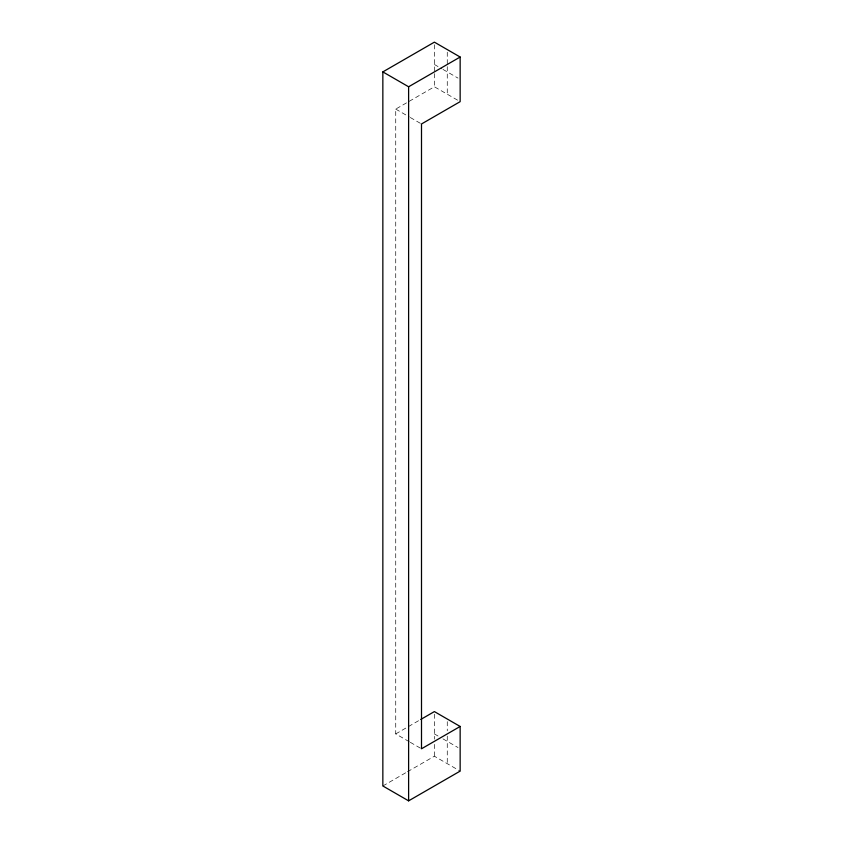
<?xml version="1.0" encoding="UTF-8"?>
<svg xmlns="http://www.w3.org/2000/svg" width="843" height="843" viewBox="0 0 843 843"><rect width="100%" height="100%" fill="white"/><g stroke="black" fill="none" stroke-linecap="round" stroke-linejoin="round"><path stroke-width="0.63" stroke-dasharray="4.21 3.16" d="M409.182 741.671L395.736 733.905L395.736 109.095L434.387 86.776L460.152 101.655M395.736 733.905L419.603 720.122M382.848 785.971L406.379 772.388M407.496 771.745L434.387 756.224L460.152 771.103M434.387 64.468L441.901 68.799M442.975 69.421L458.002 78.104M395.736 109.095L409.182 116.85M410.299 117.504L421.5 123.974M434.387 733.905L438.676 736.382M442.975 738.868L458.002 747.541M410.299 742.314L421.5 748.784M447.264 52.213L447.264 65.343M447.264 66.65L447.264 94.216M447.264 721.65L447.264 730.839M447.264 736.097L447.264 763.663M434.387 44.774L434.387 72.34M434.387 73.657L434.387 86.776M434.387 714.221L434.387 739.153M434.387 744.411L434.387 756.224"/><path stroke-width="1.26" d="M382.848 71.897L434.387 42.15L460.152 57.029L460.152 101.655L421.5 123.974L421.5 748.784L460.152 726.466L460.152 771.103L408.613 800.85L382.848 785.971L382.848 71.897L408.613 86.776L460.152 57.029M420.741 719.469L434.387 711.587L460.152 726.466M408.613 86.776L408.613 800.85"/></g></svg>
